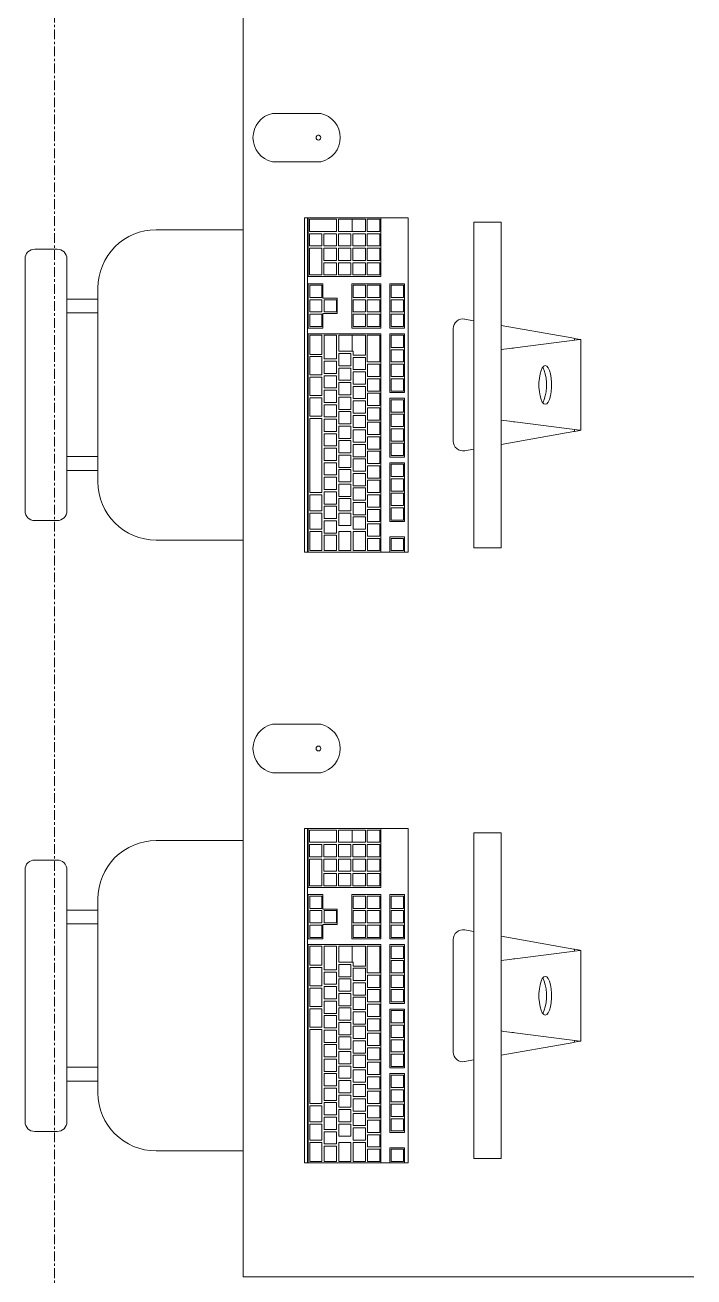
# Model space of a CAD drawing. Header units: inches. Extents: x -1714 to 6424, y -1550 to 970.
# Drawn here: x -146.4 to -111.9, y 396.3 to 460.8 of the extents above; entities that cross this region are included whole.
import ezdxf

# ---------------------------------------------------------------- set-up
doc = ezdxf.new("R2010")
doc.units = ezdxf.units.IN
doc.header["$MEASUREMENT"] = 0
doc.linetypes.add('Grid Line 1_2_', pattern=[0.875, 0.5, -0.125, 0.125, -0.125])
for name, color, linetype, lineweight in [('A-GENM', 13, 'Continuous', 9), ('I-FURN', 30, 'Continuous', 9), ('S-GRID', 1, 'Continuous', 9)]:
    doc.layers.add(name, color=color, linetype=linetype, lineweight=lineweight)

# ---------------------------------------------------------------- blocks, each defined once
blk = doc.blocks.new('Dynamic_Computer_Desk_with_Chairs_8535 - 6-1470367-L1 - Architectural')
at = {"layer": 'A-GENM'}
for p, q in [((0, -23.5), (0, -21)), ((2.5, -21), (2.5, -23.5)), ((31.5, -23.5), (31.5, -21)), ((34, -21), (34, -23.5))]:
    blk.add_line(p, q, dxfattribs=at)
for centre, start, end in [((1.25, -21.281), 12.68038, 167.31962), ((32.75, -21.281), 12.68038, 167.31962), ((1.25, -23.219), 192.68038, 347.31962), ((32.75, -23.219), 192.68038, 347.31962)]:
    blk.add_arc(centre, 1.281, start, end, dxfattribs=at)
at = {"layer": 'I-FURN'}
for p, q in [((60, -1.75), (60, -25)), ((11.603, -7.911), (11.651, -7.637)), ((11.651, -7.637), (11.664, -7.637)), ((16.341, -7.594), (11.659, -7.594)), ((11.664, -7.63), (12.094, -10.998)), ((15.906, -10.998), (16.336, -7.63)), ((16.336, -7.637), (16.349, -7.637)), ((16.349, -7.637), (16.397, -7.911)), ((43.103, -7.911), (43.151, -7.637)), ((43.151, -7.637), (43.164, -7.637)), ((47.841, -7.594), (43.159, -7.594)), ((43.164, -7.63), (43.594, -10.998)), ((47.406, -10.998), (47.836, -7.63)), ((47.836, -7.637), (47.849, -7.637)), ((47.849, -7.637), (47.897, -7.911)), ((11.527, -8.344), (10.934, -11.703)), ((11.593, -7.97), (11.603, -7.911)), ((11.699, -7.911), (11.603, -7.911)), ((16.397, -7.911), (16.301, -7.911)), ((16.397, -7.911), (16.407, -7.97)), ((17.066, -11.703), (16.473, -8.344)), ((43.027, -8.344), (42.434, -11.703)), ((43.093, -7.97), (43.103, -7.911)), ((43.199, -7.911), (43.103, -7.911)), ((47.897, -7.911), (47.801, -7.911)), ((47.897, -7.911), (47.907, -7.97)), ((48.566, -11.703), (47.973, -8.344)), ((5.6, -11.703), (5.6, -13.103)), ((6.35, -11.703), (5.6, -11.703)), ((6.35, -11.703), (21.65, -11.703)), ((22.4, -11.703), (21.65, -11.703)), ((22.4, -13.103), (22.4, -11.703)), ((37.1, -11.703), (37.1, -13.103)), ((37.85, -11.703), (37.1, -11.703)), ((37.85, -11.703), (53.15, -11.703)), ((53.9, -11.703), (53.15, -11.703)), ((53.9, -13.103), (53.9, -11.703)), ((5.6, -13.103), (6.35, -13.103)), ((21.65, -13.103), (6.35, -13.103)), ((10.688, -13.103), (10.603, -13.58)), ((17.397, -13.58), (17.312, -13.103)), ((21.65, -13.103), (22.4, -13.103)), ((37.1, -13.103), (37.85, -13.103)), ((53.15, -13.103), (37.85, -13.103)), ((42.188, -13.103), (42.103, -13.58)), ((48.897, -13.58), (48.812, -13.103)), ((53.15, -13.103), (53.9, -13.103)), ((11.096, -14.166), (16.904, -14.166)), ((42.596, -14.166), (48.404, -14.166)), ((5.378, -16.589), (5.378, -16.488)), ((22.622, -16.488), (5.378, -16.488)), ((5.378, -16.589), (5.378, -16.727)), ((5.378, -17.912), (5.378, -16.727)), ((8.783, -16.691), (8.783, -16.727)), ((8.783, -16.691), (11.067, -16.691)), ((8.783, -17.439), (8.783, -16.727)), ((8.862, -17.372), (8.862, -16.742)), ((8.862, -16.742), (9.492, -16.742)), ((9.492, -16.742), (9.492, -17.372)), ((9.61, -17.372), (9.61, -16.742)), ((9.61, -16.742), (10.24, -16.742)), ((10.24, -16.742), (10.24, -17.372)), ((10.358, -17.372), (10.358, -16.742)), ((10.358, -16.742), (10.988, -16.742)), ((10.988, -16.742), (10.988, -17.372)), ((11.067, -16.727), (11.067, -16.691)), ((11.067, -16.727), (11.067, -17.439)), ((11.362, -16.691), (11.362, -16.727)), ((11.362, -16.691), (14.394, -16.691)), ((11.362, -17.439), (11.362, -16.727)), ((11.441, -17.372), (11.441, -16.742)), ((11.441, -16.742), (12.071, -16.742)), ((12.071, -16.742), (12.071, -17.372)), ((12.189, -17.372), (12.189, -16.742)), ((12.189, -16.742), (12.819, -16.742)), ((12.819, -16.742), (12.819, -17.372)), ((12.937, -17.372), (12.937, -16.742)), ((12.937, -16.742), (13.567, -16.742)), ((13.567, -16.742), (13.567, -17.372)), ((13.685, -17.372), (13.685, -16.742)), ((13.685, -16.742), (14.315, -16.742)), ((14.315, -16.742), (14.315, -17.372)), ((14.394, -16.727), (14.394, -16.691)), ((14.394, -16.727), (14.394, -17.439)), ((14.689, -16.691), (14.689, -16.727)), ((14.689, -16.691), (17.72, -16.691)), ((14.689, -17.439), (14.689, -16.727)), ((14.768, -17.372), (14.768, -16.742)), ((14.768, -16.742), (15.398, -16.742)), ((15.398, -16.742), (15.398, -17.372)), ((15.516, -17.372), (15.516, -16.742)), ((15.516, -16.742), (16.146, -16.742)), ((16.146, -16.742), (16.146, -17.372)), ((16.264, -17.372), (16.264, -16.742)), ((16.264, -16.742), (16.894, -16.742)), ((16.894, -16.742), (16.894, -17.372)), ((17.012, -17.372), (17.012, -16.742)), ((17.012, -16.742), (17.642, -16.742)), ((17.642, -16.742), (17.642, -17.372)), ((17.72, -16.727), (17.72, -16.691)), ((17.72, -16.727), (17.72, -17.439)), ((18.016, -16.691), (18.016, -16.727)), ((18.016, -16.691), (21.047, -16.691)), ((18.016, -17.439), (18.016, -16.727)), ((18.094, -17.372), (18.094, -16.742)), ((18.094, -16.742), (18.724, -16.742)), ((18.724, -16.742), (18.724, -17.372)), ((18.843, -17.372), (18.843, -16.742)), ((18.843, -16.742), (19.472, -16.742)), ((19.472, -16.742), (19.472, -17.372)), ((19.591, -17.372), (19.591, -16.742)), ((19.591, -16.742), (20.22, -16.742)), ((20.22, -16.742), (20.22, -17.372)), ((20.339, -17.372), (20.339, -16.742)), ((20.339, -16.742), (20.969, -16.742)), ((20.969, -16.742), (20.969, -17.372)), ((21.047, -16.727), (21.047, -16.691)), ((21.047, -16.727), (21.047, -17.439)), ((21.835, -16.691), (21.835, -16.727)), ((21.835, -16.691), (22.622, -16.691)), ((21.835, -17.439), (21.835, -16.727)), ((21.913, -17.372), (21.913, -16.742)), ((21.913, -16.742), (22.543, -16.742)), ((22.543, -16.742), (22.543, -17.372)), ((22.622, -16.488), (22.622, -16.589)), ((22.622, -16.691), (22.622, -16.589)), ((22.622, -16.691), (22.622, -17.439)), ((36.878, -16.589), (36.878, -16.488)), ((54.122, -16.488), (36.878, -16.488)), ((36.878, -16.589), (36.878, -16.727)), ((36.878, -17.912), (36.878, -16.727)), ((40.283, -16.691), (40.283, -16.727)), ((40.283, -16.691), (42.567, -16.691)), ((40.283, -17.439), (40.283, -16.727)), ((40.362, -17.372), (40.362, -16.742)), ((40.362, -16.742), (40.992, -16.742)), ((40.992, -16.742), (40.992, -17.372)), ((41.11, -17.372), (41.11, -16.742)), ((41.11, -16.742), (41.74, -16.742)), ((41.74, -16.742), (41.74, -17.372)), ((41.858, -17.372), (41.858, -16.742)), ((41.858, -16.742), (42.488, -16.742)), ((42.488, -16.742), (42.488, -17.372)), ((42.567, -16.727), (42.567, -16.691)), ((42.567, -16.727), (42.567, -17.439)), ((42.862, -16.691), (42.862, -16.727)), ((42.862, -16.691), (45.894, -16.691)), ((42.862, -17.439), (42.862, -16.727)), ((42.941, -17.372), (42.941, -16.742)), ((42.941, -16.742), (43.571, -16.742)), ((43.571, -16.742), (43.571, -17.372)), ((43.689, -17.372), (43.689, -16.742)), ((43.689, -16.742), (44.319, -16.742)), ((44.319, -16.742), (44.319, -17.372)), ((44.437, -17.372), (44.437, -16.742)), ((44.437, -16.742), (45.067, -16.742)), ((45.067, -16.742), (45.067, -17.372)), ((45.185, -17.372), (45.185, -16.742)), ((45.185, -16.742), (45.815, -16.742)), ((45.815, -16.742), (45.815, -17.372)), ((45.894, -16.727), (45.894, -16.691)), ((45.894, -16.727), (45.894, -17.439)), ((46.189, -16.691), (46.189, -16.727)), ((46.189, -16.691), (49.22, -16.691)), ((46.189, -17.439), (46.189, -16.727)), ((46.268, -17.372), (46.268, -16.742)), ((46.268, -16.742), (46.898, -16.742)), ((46.898, -16.742), (46.898, -17.372)), ((47.016, -17.372), (47.016, -16.742)), ((47.016, -16.742), (47.646, -16.742)), ((47.646, -16.742), (47.646, -17.372)), ((47.764, -17.372), (47.764, -16.742)), ((47.764, -16.742), (48.394, -16.742)), ((48.394, -16.742), (48.394, -17.372)), ((48.512, -17.372), (48.512, -16.742)), ((48.512, -16.742), (49.142, -16.742)), ((49.142, -16.742), (49.142, -17.372)), ((49.22, -16.727), (49.22, -16.691)), ((49.22, -16.727), (49.22, -17.439)), ((49.516, -16.691), (49.516, -16.727)), ((49.516, -16.691), (52.547, -16.691)), ((49.516, -17.439), (49.516, -16.727)), ((49.594, -17.372), (49.594, -16.742)), ((49.594, -16.742), (50.224, -16.742)), ((50.224, -16.742), (50.224, -17.372)), ((50.343, -17.372), (50.343, -16.742)), ((50.343, -16.742), (50.972, -16.742)), ((50.972, -16.742), (50.972, -17.372)), ((51.091, -17.372), (51.091, -16.742)), ((51.091, -16.742), (51.72, -16.742)), ((51.72, -16.742), (51.72, -17.372)), ((51.839, -17.372), (51.839, -16.742)), ((51.839, -16.742), (52.469, -16.742)), ((52.469, -16.742), (52.469, -17.372)), ((52.547, -16.727), (52.547, -16.691)), ((52.547, -16.727), (52.547, -17.439)), ((53.335, -16.691), (53.335, -16.727)), ((53.335, -16.691), (54.122, -16.691)), ((53.335, -17.439), (53.335, -16.727)), ((53.413, -17.372), (53.413, -16.742)), ((53.413, -16.742), (54.043, -16.742)), ((54.043, -16.742), (54.043, -17.372)), ((54.122, -16.488), (54.122, -16.589)), ((54.122, -16.691), (54.122, -16.589)), ((54.122, -16.691), (54.122, -17.439)), ((9.492, -17.372), (8.862, -17.372)), ((10.24, -17.372), (9.61, -17.372)), ((10.988, -17.372), (10.358, -17.372)), ((12.071, -17.372), (11.441, -17.372)), ((12.819, -17.372), (12.189, -17.372)), ((13.567, -17.372), (12.937, -17.372)), ((14.315, -17.372), (13.685, -17.372)), ((15.398, -17.372), (14.768, -17.372)), ((16.146, -17.372), (15.516, -17.372)), ((16.894, -17.372), (16.264, -17.372)), ((17.642, -17.372), (17.012, -17.372)), ((18.724, -17.372), (18.094, -17.372)), ((19.472, -17.372), (18.843, -17.372)), ((20.22, -17.372), (19.591, -17.372)), ((20.969, -17.372), (20.339, -17.372)), ((22.543, -17.372), (21.913, -17.372)), ((40.992, -17.372), (40.362, -17.372)), ((41.74, -17.372), (41.11, -17.372)), ((42.488, -17.372), (41.858, -17.372)), ((43.571, -17.372), (42.941, -17.372)), ((44.319, -17.372), (43.689, -17.372)), ((45.067, -17.372), (44.437, -17.372)), ((45.815, -17.372), (45.185, -17.372)), ((46.898, -17.372), (46.268, -17.372)), ((47.646, -17.372), (47.016, -17.372)), ((48.394, -17.372), (47.764, -17.372)), ((49.142, -17.372), (48.512, -17.372)), ((50.224, -17.372), (49.594, -17.372)), ((50.972, -17.372), (50.343, -17.372)), ((51.72, -17.372), (51.091, -17.372)), ((52.469, -17.372), (51.839, -17.372)), ((54.043, -17.372), (53.413, -17.372)), ((5.378, -21.652), (5.378, -17.912)), ((5.378, -17.912), (8.409, -17.912)), ((5.457, -17.962), (6.087, -17.962)), ((5.457, -18.604), (5.457, -17.964)), ((6.087, -17.964), (6.087, -18.604)), ((6.205, -17.962), (6.835, -17.962)), ((6.205, -18.604), (6.205, -17.964)), ((6.835, -17.964), (6.835, -18.604)), ((6.953, -17.962), (7.583, -17.962)), ((6.953, -18.604), (6.953, -17.964)), ((7.583, -17.964), (7.583, -18.604)), ((7.701, -17.962), (8.331, -17.962)), ((7.701, -18.604), (7.701, -17.964)), ((8.331, -17.964), (8.331, -18.604)), ((8.409, -17.912), (8.409, -21.629)), ((11.067, -17.439), (8.783, -17.439)), ((8.783, -19.408), (8.783, -17.912)), ((8.783, -17.912), (11.067, -17.912)), ((8.862, -17.962), (9.492, -17.962)), ((8.862, -18.604), (8.862, -17.964)), ((9.492, -17.964), (9.492, -18.604)), ((9.61, -17.962), (10.24, -17.962)), ((9.61, -18.604), (9.61, -17.964)), ((10.24, -17.964), (10.24, -18.604)), ((10.358, -17.962), (10.988, -17.962)), ((10.358, -18.604), (10.358, -17.964)), ((10.988, -17.964), (10.988, -18.604)), ((11.067, -17.912), (11.067, -19.408)), ((14.394, -17.439), (11.362, -17.439)), ((11.362, -21.629), (11.362, -17.912)), ((11.362, -17.912), (22.622, -17.912)), ((11.441, -17.962), (12.819, -17.962)), ((11.441, -18.604), (11.441, -17.964)), ((12.819, -17.964), (12.819, -18.604)), ((12.937, -17.962), (13.567, -17.962)), ((12.937, -18.593), (12.937, -17.964)), ((13.567, -17.964), (13.567, -18.593)), ((13.685, -17.962), (14.315, -17.962)), ((13.685, -18.593), (13.685, -17.964)), ((14.315, -17.964), (14.315, -18.593)), ((14.433, -17.962), (15.063, -17.962)), ((14.433, -18.593), (14.433, -17.964)), ((17.72, -17.439), (14.689, -17.439)), ((15.063, -17.964), (15.063, -18.593)), ((15.181, -17.962), (15.811, -17.962)), ((15.181, -18.593), (15.181, -17.964)), ((15.811, -17.964), (15.811, -18.593)), ((15.929, -17.962), (16.559, -17.962)), ((15.929, -18.593), (15.929, -17.964)), ((16.559, -17.964), (16.559, -18.593)), ((16.677, -17.962), (17.307, -17.962)), ((16.677, -18.593), (16.677, -17.964)), ((17.307, -17.964), (17.307, -18.593)), ((17.425, -17.962), (18.055, -17.962)), ((17.425, -18.593), (17.425, -17.964)), ((21.047, -17.439), (18.016, -17.439)), ((18.055, -17.964), (18.055, -18.593)), ((18.173, -17.962), (18.803, -17.962)), ((18.173, -18.593), (18.173, -17.964)), ((18.803, -17.964), (18.803, -18.593)), ((18.921, -17.962), (19.551, -17.962)), ((18.921, -18.593), (18.921, -17.964)), ((19.551, -17.964), (19.551, -18.593)), ((19.669, -17.962), (20.299, -17.962)), ((19.669, -18.593), (19.669, -17.964)), ((20.299, -17.964), (20.299, -18.593)), ((20.417, -17.962), (21.047, -17.962)), ((20.417, -18.593), (20.417, -17.964)), ((21.047, -17.964), (21.047, -18.593)), ((21.165, -17.962), (21.795, -17.962)), ((21.165, -18.593), (21.165, -17.964)), ((21.795, -17.964), (21.795, -18.593)), ((22.622, -17.439), (21.835, -17.439)), ((21.913, -17.962), (22.543, -17.962)), ((21.913, -18.593), (21.913, -17.964)), ((22.543, -17.964), (22.543, -18.593)), ((22.622, -17.439), (22.622, -17.912)), ((22.622, -17.912), (22.622, -21.652)), ((36.878, -21.652), (36.878, -17.912)), ((36.878, -17.912), (39.909, -17.912)), ((36.957, -17.962), (37.587, -17.962)), ((36.957, -18.604), (36.957, -17.964)), ((37.587, -17.964), (37.587, -18.604)), ((37.705, -17.962), (38.335, -17.962)), ((37.705, -18.604), (37.705, -17.964)), ((38.335, -17.964), (38.335, -18.604)), ((38.453, -17.962), (39.083, -17.962)), ((38.453, -18.604), (38.453, -17.964)), ((39.083, -17.964), (39.083, -18.604)), ((39.201, -17.962), (39.831, -17.962)), ((39.201, -18.604), (39.201, -17.964)), ((39.831, -17.964), (39.831, -18.604)), ((39.909, -17.912), (39.909, -21.629)), ((42.567, -17.439), (40.283, -17.439)), ((40.283, -19.408), (40.283, -17.912)), ((40.283, -17.912), (42.567, -17.912)), ((40.362, -17.962), (40.992, -17.962)), ((40.362, -18.604), (40.362, -17.964)), ((40.992, -17.964), (40.992, -18.604)), ((41.11, -17.962), (41.74, -17.962)), ((41.11, -18.604), (41.11, -17.964)), ((41.74, -17.964), (41.74, -18.604)), ((41.858, -17.962), (42.488, -17.962)), ((41.858, -18.604), (41.858, -17.964)), ((42.488, -17.964), (42.488, -18.604)), ((42.567, -17.912), (42.567, -19.408)), ((45.894, -17.439), (42.862, -17.439)), ((42.862, -21.629), (42.862, -17.912)), ((42.862, -17.912), (54.122, -17.912)), ((42.941, -17.962), (44.319, -17.962)), ((42.941, -18.604), (42.941, -17.964)), ((44.319, -17.964), (44.319, -18.604)), ((44.437, -17.962), (45.067, -17.962)), ((44.437, -18.593), (44.437, -17.964)), ((45.067, -17.964), (45.067, -18.593)), ((45.185, -17.962), (45.815, -17.962)), ((45.185, -18.593), (45.185, -17.964)), ((45.815, -17.964), (45.815, -18.593)), ((45.933, -17.962), (46.563, -17.962)), ((45.933, -18.593), (45.933, -17.964)), ((49.22, -17.439), (46.189, -17.439)), ((46.563, -17.964), (46.563, -18.593)), ((46.681, -17.962), (47.311, -17.962)), ((46.681, -18.593), (46.681, -17.964)), ((47.311, -17.964), (47.311, -18.593)), ((47.429, -17.962), (48.059, -17.962)), ((47.429, -18.593), (47.429, -17.964)), ((48.059, -17.964), (48.059, -18.593)), ((48.177, -17.962), (48.807, -17.962)), ((48.177, -18.593), (48.177, -17.964)), ((48.807, -17.964), (48.807, -18.593)), ((48.925, -17.962), (49.555, -17.962)), ((48.925, -18.593), (48.925, -17.964)), ((52.547, -17.439), (49.516, -17.439)), ((49.555, -17.964), (49.555, -18.593)), ((49.673, -17.962), (50.303, -17.962)), ((49.673, -18.593), (49.673, -17.964)), ((50.303, -17.964), (50.303, -18.593)), ((50.421, -17.962), (51.051, -17.962)), ((50.421, -18.593), (50.421, -17.964)), ((51.051, -17.964), (51.051, -18.593)), ((51.169, -17.962), (51.799, -17.962)), ((51.169, -18.593), (51.169, -17.964)), ((51.799, -17.964), (51.799, -18.593)), ((51.917, -17.962), (52.547, -17.962)), ((51.917, -18.593), (51.917, -17.964)), ((52.547, -17.964), (52.547, -18.593)), ((52.665, -17.962), (53.295, -17.962)), ((52.665, -18.593), (52.665, -17.964)), ((53.295, -17.964), (53.295, -18.593)), ((54.122, -17.439), (53.335, -17.439)), ((53.413, -17.962), (54.043, -17.962)), ((53.413, -18.593), (53.413, -17.964)), ((54.043, -17.964), (54.043, -18.593)), ((54.122, -17.439), (54.122, -17.912)), ((54.122, -17.912), (54.122, -21.652)), ((6.087, -18.604), (5.457, -18.604)), ((5.457, -19.377), (5.457, -18.699)), ((5.457, -18.699), (6.087, -18.699)), ((6.087, -18.699), (6.087, -19.377)), ((6.835, -18.604), (6.205, -18.604)), ((6.205, -19.341), (6.205, -18.699)), ((6.205, -18.699), (6.835, -18.699)), ((6.835, -18.699), (6.835, -19.341)), ((7.583, -18.604), (6.953, -18.604)), ((6.953, -19.341), (6.953, -18.699)), ((6.953, -18.699), (7.583, -18.699)), ((7.583, -18.699), (7.583, -19.341)), ((8.331, -18.604), (7.701, -18.604)), ((7.701, -19.341), (7.701, -18.699)), ((7.701, -18.699), (8.331, -18.699)), ((8.331, -18.699), (8.331, -19.341)), ((9.492, -18.604), (8.862, -18.604)), ((8.862, -18.699), (9.492, -18.699)), ((8.862, -19.329), (8.862, -18.699)), ((9.492, -18.699), (9.492, -19.329)), ((10.24, -18.604), (9.61, -18.604)), ((9.61, -19.329), (9.61, -18.699)), ((9.61, -18.699), (10.24, -18.699)), ((10.24, -18.699), (10.24, -19.329)), ((10.988, -18.604), (10.358, -18.604)), ((10.358, -19.329), (10.358, -18.699)), ((10.358, -18.699), (10.988, -18.699)), ((10.988, -18.699), (10.988, -19.329)), ((12.819, -18.604), (11.441, -18.604)), ((11.441, -19.377), (11.441, -18.699)), ((11.441, -18.699), (12.465, -18.699)), ((12.465, -18.699), (12.465, -19.33)), ((12.583, -19.33), (12.583, -18.699)), ((12.583, -18.699), (13.213, -18.699)), ((13.567, -18.593), (12.937, -18.593)), ((13.213, -18.699), (13.213, -19.33)), ((13.331, -19.33), (13.331, -18.699)), ((13.331, -18.699), (13.961, -18.699)), ((14.315, -18.593), (13.685, -18.593)), ((13.961, -18.699), (13.961, -19.33)), ((14.079, -19.33), (14.079, -18.699)), ((14.079, -18.699), (14.709, -18.699)), ((15.063, -18.593), (14.433, -18.593)), ((14.709, -18.699), (14.709, -19.33)), ((14.827, -19.33), (14.827, -18.699)), ((14.827, -18.699), (15.457, -18.699)), ((15.811, -18.593), (15.181, -18.593)), ((15.457, -18.699), (15.457, -19.33)), ((15.575, -19.33), (15.575, -18.699)), ((15.575, -18.699), (16.205, -18.699)), ((16.559, -18.593), (15.929, -18.593)), ((16.205, -18.699), (16.205, -19.33)), ((16.323, -19.33), (16.323, -18.699)), ((16.323, -18.699), (16.953, -18.699)), ((17.307, -18.593), (16.677, -18.593)), ((16.953, -18.699), (16.953, -19.33)), ((17.071, -19.33), (17.071, -18.699)), ((17.071, -18.699), (17.701, -18.699)), ((18.055, -18.593), (17.425, -18.593)), ((17.701, -18.699), (17.701, -19.33)), ((17.819, -19.33), (17.819, -18.699)), ((17.819, -18.699), (18.449, -18.699)), ((18.803, -18.593), (18.173, -18.593)), ((18.449, -18.699), (18.449, -19.33)), ((18.567, -19.33), (18.567, -18.699)), ((18.567, -18.699), (19.197, -18.699)), ((19.551, -18.593), (18.921, -18.593)), ((19.197, -18.699), (19.197, -19.33)), ((19.315, -19.33), (19.315, -18.699)), ((19.315, -18.699), (19.945, -18.699)), ((20.299, -18.593), (19.669, -18.593)), ((19.945, -18.699), (19.945, -19.33)), ((20.063, -19.33), (20.063, -18.699)), ((20.063, -18.699), (20.693, -18.699)), ((21.047, -18.593), (20.417, -18.593)), ((20.693, -18.699), (20.693, -19.33)), ((20.811, -19.33), (20.811, -18.699)), ((20.811, -18.699), (21.441, -18.699)), ((21.795, -18.593), (21.165, -18.593)), ((21.441, -18.699), (21.441, -19.33)), ((21.559, -19.329), (21.559, -18.699)), ((21.559, -18.699), (22.543, -18.699)), ((22.543, -18.593), (21.913, -18.593)), ((22.543, -18.699), (22.543, -19.329)), ((37.587, -18.604), (36.957, -18.604)), ((36.957, -19.377), (36.957, -18.699)), ((36.957, -18.699), (37.587, -18.699)), ((37.587, -18.699), (37.587, -19.377)), ((38.335, -18.604), (37.705, -18.604)), ((37.705, -19.341), (37.705, -18.699)), ((37.705, -18.699), (38.335, -18.699)), ((38.335, -18.699), (38.335, -19.341)), ((39.083, -18.604), (38.453, -18.604)), ((38.453, -19.341), (38.453, -18.699)), ((38.453, -18.699), (39.083, -18.699)), ((39.083, -18.699), (39.083, -19.341)), ((39.831, -18.604), (39.201, -18.604)), ((39.201, -19.341), (39.201, -18.699)), ((39.201, -18.699), (39.831, -18.699)), ((39.831, -18.699), (39.831, -19.341)), ((40.992, -18.604), (40.362, -18.604)), ((40.362, -18.699), (40.992, -18.699)), ((40.362, -19.329), (40.362, -18.699)), ((40.992, -18.699), (40.992, -19.329)), ((41.74, -18.604), (41.11, -18.604)), ((41.11, -19.329), (41.11, -18.699)), ((41.11, -18.699), (41.74, -18.699)), ((41.74, -18.699), (41.74, -19.329)), ((42.488, -18.604), (41.858, -18.604)), ((41.858, -19.329), (41.858, -18.699)), ((41.858, -18.699), (42.488, -18.699)), ((42.488, -18.699), (42.488, -19.329)), ((44.319, -18.604), (42.941, -18.604)), ((42.941, -19.377), (42.941, -18.699)), ((42.941, -18.699), (43.965, -18.699)), ((43.965, -18.699), (43.965, -19.33)), ((44.083, -19.33), (44.083, -18.699)), ((44.083, -18.699), (44.713, -18.699)), ((45.067, -18.593), (44.437, -18.593)), ((44.713, -18.699), (44.713, -19.33)), ((44.831, -19.33), (44.831, -18.699)), ((44.831, -18.699), (45.461, -18.699)), ((45.815, -18.593), (45.185, -18.593)), ((45.461, -18.699), (45.461, -19.33)), ((45.579, -19.33), (45.579, -18.699)), ((45.579, -18.699), (46.209, -18.699)), ((46.563, -18.593), (45.933, -18.593)), ((46.209, -18.699), (46.209, -19.33)), ((46.327, -19.33), (46.327, -18.699)), ((46.327, -18.699), (46.957, -18.699)), ((47.311, -18.593), (46.681, -18.593)), ((46.957, -18.699), (46.957, -19.33)), ((47.075, -19.33), (47.075, -18.699)), ((47.075, -18.699), (47.705, -18.699)), ((48.059, -18.593), (47.429, -18.593)), ((47.705, -18.699), (47.705, -19.33)), ((47.823, -19.33), (47.823, -18.699)), ((47.823, -18.699), (48.453, -18.699)), ((48.807, -18.593), (48.177, -18.593)), ((48.453, -18.699), (48.453, -19.33)), ((48.571, -19.33), (48.571, -18.699)), ((48.571, -18.699), (49.201, -18.699)), ((49.555, -18.593), (48.925, -18.593)), ((49.201, -18.699), (49.201, -19.33)), ((49.319, -19.33), (49.319, -18.699)), ((49.319, -18.699), (49.949, -18.699)), ((50.303, -18.593), (49.673, -18.593)), ((49.949, -18.699), (49.949, -19.33)), ((50.067, -19.33), (50.067, -18.699)), ((50.067, -18.699), (50.697, -18.699)), ((51.051, -18.593), (50.421, -18.593)), ((50.697, -18.699), (50.697, -19.33)), ((50.815, -19.33), (50.815, -18.699)), ((50.815, -18.699), (51.445, -18.699)), ((51.799, -18.593), (51.169, -18.593)), ((51.445, -18.699), (51.445, -19.33)), ((51.563, -19.33), (51.563, -18.699)), ((51.563, -18.699), (52.193, -18.699)), ((52.547, -18.593), (51.917, -18.593)), ((52.193, -18.699), (52.193, -19.33)), ((52.311, -19.33), (52.311, -18.699)), ((52.311, -18.699), (52.941, -18.699)), ((53.295, -18.593), (52.665, -18.593)), ((52.941, -18.699), (52.941, -19.33)), ((53.059, -19.329), (53.059, -18.699)), ((53.059, -18.699), (54.043, -18.699)), ((54.043, -18.593), (53.413, -18.593)), ((54.043, -18.699), (54.043, -19.329)), ((6.835, -19.341), (6.205, -19.341)), ((7.583, -19.341), (6.953, -19.341)), ((8.331, -19.341), (7.701, -19.341)), ((9.492, -19.329), (8.862, -19.329)), ((10.24, -19.329), (9.61, -19.329)), ((10.988, -19.329), (10.358, -19.329)), ((12.465, -19.33), (12.268, -19.33)), ((12.268, -19.33), (12.268, -19.377)), ((13.213, -19.33), (12.583, -19.33)), ((13.961, -19.33), (13.331, -19.33)), ((14.709, -19.33), (14.079, -19.33)), ((15.457, -19.33), (14.827, -19.33)), ((16.205, -19.33), (15.575, -19.33)), ((16.953, -19.33), (16.323, -19.33)), ((17.701, -19.33), (17.071, -19.33)), ((18.449, -19.33), (17.819, -19.33)), ((19.197, -19.33), (18.567, -19.33)), ((19.945, -19.33), (19.315, -19.33)), ((20.693, -19.33), (20.063, -19.33)), ((21.441, -19.33), (20.811, -19.33)), ((22.543, -19.329), (21.559, -19.329)), ((38.335, -19.341), (37.705, -19.341)), ((39.083, -19.341), (38.453, -19.341)), ((39.831, -19.341), (39.201, -19.341)), ((40.992, -19.329), (40.362, -19.329)), ((41.74, -19.329), (41.11, -19.329)), ((42.488, -19.329), (41.858, -19.329)), ((43.965, -19.33), (43.768, -19.33)), ((43.768, -19.33), (43.768, -19.377)), ((44.713, -19.33), (44.083, -19.33)), ((45.461, -19.33), (44.831, -19.33)), ((46.209, -19.33), (45.579, -19.33)), ((46.957, -19.33), (46.327, -19.33)), ((47.705, -19.33), (47.075, -19.33)), ((48.453, -19.33), (47.823, -19.33)), ((49.201, -19.33), (48.571, -19.33)), ((49.949, -19.33), (49.319, -19.33)), ((50.697, -19.33), (50.067, -19.33)), ((51.445, -19.33), (50.815, -19.33)), ((52.193, -19.33), (51.563, -19.33)), ((52.941, -19.33), (52.311, -19.33)), ((54.043, -19.329), (53.059, -19.329)), ((5.457, -20.089), (5.457, -19.377)), ((6.087, -19.377), (5.457, -19.377)), ((6.087, -19.377), (6.087, -20.089)), ((6.205, -20.089), (6.205, -19.447)), ((6.205, -19.447), (6.835, -19.447)), ((6.835, -19.447), (6.835, -20.089)), ((6.953, -20.089), (6.953, -19.447)), ((6.953, -19.447), (7.583, -19.447)), ((7.583, -19.447), (7.583, -20.089)), ((7.701, -20.089), (7.701, -19.447)), ((7.701, -19.447), (8.331, -19.447)), ((8.331, -19.447), (8.331, -20.089)), ((11.067, -19.408), (8.783, -19.408)), ((11.441, -20.078), (11.441, -19.377)), ((12.268, -19.377), (11.441, -19.377)), ((12.268, -19.377), (12.268, -20.078)), ((12.386, -20.078), (12.386, -19.447)), ((12.386, -19.447), (13.016, -19.447)), ((13.016, -19.447), (13.016, -20.078)), ((13.134, -20.078), (13.134, -19.447)), ((13.134, -19.447), (13.764, -19.447)), ((13.764, -19.447), (13.764, -20.078)), ((13.882, -20.078), (13.882, -19.447)), ((13.882, -19.447), (14.512, -19.447)), ((14.512, -19.447), (14.512, -20.078)), ((14.63, -20.078), (14.63, -19.447)), ((14.63, -19.447), (15.26, -19.447)), ((15.26, -19.447), (15.26, -20.078)), ((15.378, -20.078), (15.378, -19.447)), ((15.378, -19.447), (16.008, -19.447)), ((16.008, -19.447), (16.008, -20.078)), ((16.126, -20.078), (16.126, -19.447)), ((16.126, -19.447), (16.756, -19.447)), ((16.756, -19.447), (16.756, -20.078)), ((16.874, -20.078), (16.874, -19.447)), ((16.874, -19.447), (17.504, -19.447)), ((17.504, -19.447), (17.504, -20.078)), ((17.622, -20.078), (17.622, -19.447)), ((17.622, -19.447), (18.252, -19.447)), ((18.252, -19.447), (18.252, -20.078)), ((18.37, -20.078), (18.37, -19.447)), ((18.37, -19.447), (19, -19.447)), ((19, -19.447), (19, -20.078)), ((19.118, -20.078), (19.118, -19.447)), ((19.118, -19.447), (19.748, -19.447)), ((19.748, -19.447), (19.748, -20.078)), ((19.866, -20.078), (19.866, -19.447)), ((19.866, -19.447), (20.496, -19.447)), ((20.496, -19.447), (20.496, -20.078)), ((20.614, -20.078), (20.614, -19.447)), ((20.614, -19.447), (21.244, -19.447)), ((21.244, -19.447), (21.244, -20.078)), ((21.559, -20.077), (21.559, -19.447)), ((21.559, -19.447), (22.543, -19.447)), ((22.543, -19.447), (22.543, -20.077)), ((36.957, -20.089), (36.957, -19.377)), ((37.587, -19.377), (36.957, -19.377)), ((37.587, -19.377), (37.587, -20.089)), ((37.705, -20.089), (37.705, -19.447)), ((37.705, -19.447), (38.335, -19.447)), ((38.335, -19.447), (38.335, -20.089)), ((38.453, -20.089), (38.453, -19.447)), ((38.453, -19.447), (39.083, -19.447)), ((39.083, -19.447), (39.083, -20.089)), ((39.201, -20.089), (39.201, -19.447)), ((39.201, -19.447), (39.831, -19.447)), ((39.831, -19.447), (39.831, -20.089)), ((42.567, -19.408), (40.283, -19.408)), ((42.941, -20.078), (42.941, -19.377)), ((43.768, -19.377), (42.941, -19.377)), ((43.768, -19.377), (43.768, -20.078)), ((43.886, -20.078), (43.886, -19.447)), ((43.886, -19.447), (44.516, -19.447)), ((44.516, -19.447), (44.516, -20.078)), ((44.634, -20.078), (44.634, -19.447)), ((44.634, -19.447), (45.264, -19.447)), ((45.264, -19.447), (45.264, -20.078)), ((45.382, -20.078), (45.382, -19.447)), ((45.382, -19.447), (46.012, -19.447)), ((46.012, -19.447), (46.012, -20.078)), ((46.13, -20.078), (46.13, -19.447)), ((46.13, -19.447), (46.76, -19.447)), ((46.76, -19.447), (46.76, -20.078)), ((46.878, -20.078), (46.878, -19.447)), ((46.878, -19.447), (47.508, -19.447)), ((47.508, -19.447), (47.508, -20.078)), ((47.626, -20.078), (47.626, -19.447)), ((47.626, -19.447), (48.256, -19.447)), ((48.256, -19.447), (48.256, -20.078)), ((48.374, -20.078), (48.374, -19.447)), ((48.374, -19.447), (49.004, -19.447)), ((49.004, -19.447), (49.004, -20.078)), ((49.122, -20.078), (49.122, -19.447)), ((49.122, -19.447), (49.752, -19.447)), ((49.752, -19.447), (49.752, -20.078)), ((49.87, -20.078), (49.87, -19.447)), ((49.87, -19.447), (50.5, -19.447)), ((50.5, -19.447), (50.5, -20.078)), ((50.618, -20.078), (50.618, -19.447)), ((50.618, -19.447), (51.248, -19.447)), ((51.248, -19.447), (51.248, -20.078)), ((51.366, -20.078), (51.366, -19.447)), ((51.366, -19.447), (51.996, -19.447)), ((51.996, -19.447), (51.996, -20.078)), ((52.114, -20.078), (52.114, -19.447)), ((52.114, -19.447), (52.744, -19.447)), ((52.744, -19.447), (52.744, -20.078)), ((53.059, -20.077), (53.059, -19.447)), ((53.059, -19.447), (54.043, -19.447)), ((54.043, -19.447), (54.043, -20.077)), ((6.087, -20.089), (5.457, -20.089)), ((5.457, -21.585), (5.457, -20.195)), ((5.457, -20.195), (6.087, -20.195)), ((6.087, -20.195), (6.087, -21.585)), ((6.835, -20.089), (6.205, -20.089)), ((6.205, -20.837), (6.205, -20.195)), ((6.205, -20.195), (6.835, -20.195)), ((6.835, -20.195), (6.835, -20.837)), ((7.583, -20.089), (6.953, -20.089)), ((6.953, -20.837), (6.953, -20.195)), ((6.953, -20.195), (7.583, -20.195)), ((7.583, -20.195), (7.583, -20.837)), ((8.331, -20.089), (7.701, -20.089)), ((7.701, -20.837), (7.701, -20.195)), ((7.701, -20.195), (8.331, -20.195)), ((8.331, -20.195), (8.331, -20.837)), ((9.531, -20.904), (9.531, -20.156)), ((9.531, -20.156), (10.319, -20.156)), ((9.61, -20.825), (9.61, -20.195)), ((9.61, -20.195), (10.24, -20.195)), ((10.24, -20.195), (10.24, -20.825)), ((10.319, -20.156), (10.319, -20.904)), ((12.268, -20.078), (11.441, -20.078)), ((11.441, -20.826), (11.441, -20.195)), ((11.441, -20.195), (12.661, -20.195)), ((13.016, -20.078), (12.386, -20.078)), ((12.661, -20.195), (12.661, -20.826)), ((12.78, -20.826), (12.78, -20.195)), ((12.78, -20.195), (13.409, -20.195)), ((13.764, -20.078), (13.134, -20.078)), ((13.409, -20.195), (13.409, -20.826)), ((13.528, -20.826), (13.528, -20.195)), ((13.528, -20.195), (14.157, -20.195)), ((14.512, -20.078), (13.882, -20.078)), ((14.157, -20.195), (14.157, -20.826)), ((14.276, -20.826), (14.276, -20.195)), ((14.276, -20.195), (14.906, -20.195)), ((15.26, -20.078), (14.63, -20.078)), ((14.906, -20.195), (14.906, -20.826)), ((15.024, -20.826), (15.024, -20.195)), ((15.024, -20.195), (15.654, -20.195)), ((16.008, -20.078), (15.378, -20.078)), ((15.654, -20.195), (15.654, -20.826)), ((15.772, -20.826), (15.772, -20.195)), ((15.772, -20.195), (16.402, -20.195)), ((16.756, -20.078), (16.126, -20.078)), ((16.402, -20.195), (16.402, -20.826)), ((16.52, -20.826), (16.52, -20.195)), ((16.52, -20.195), (17.15, -20.195)), ((17.504, -20.078), (16.874, -20.078)), ((17.15, -20.195), (17.15, -20.826)), ((17.268, -20.826), (17.268, -20.195)), ((17.268, -20.195), (17.898, -20.195)), ((18.252, -20.078), (17.622, -20.078)), ((17.898, -20.195), (17.898, -20.826)), ((18.016, -20.826), (18.016, -20.195)), ((18.016, -20.195), (18.646, -20.195)), ((19, -20.078), (18.37, -20.078)), ((18.646, -20.195), (18.646, -20.826)), ((18.764, -20.826), (18.764, -20.195)), ((18.764, -20.195), (19.394, -20.195)), ((19.748, -20.078), (19.118, -20.078)), ((19.394, -20.195), (19.394, -20.826)), ((19.512, -20.826), (19.512, -20.195)), ((19.512, -20.195), (20.142, -20.195)), ((20.496, -20.078), (19.866, -20.078)), ((20.142, -20.195), (20.142, -20.826)), ((20.26, -20.826), (20.26, -20.195)), ((20.26, -20.195), (20.89, -20.195)), ((21.244, -20.078), (20.614, -20.078)), ((20.89, -20.195), (20.89, -20.826)), ((21.008, -20.826), (21.008, -20.195)), ((21.008, -20.195), (21.638, -20.195)), ((22.543, -20.077), (21.559, -20.077)), ((21.638, -20.195), (21.638, -20.826)), ((21.756, -20.825), (21.756, -20.195)), ((21.756, -20.195), (22.543, -20.195)), ((22.543, -20.195), (22.543, -20.825)), ((37.587, -20.089), (36.957, -20.089)), ((36.957, -21.585), (36.957, -20.195)), ((36.957, -20.195), (37.587, -20.195)), ((37.587, -20.195), (37.587, -21.585)), ((38.335, -20.089), (37.705, -20.089)), ((37.705, -20.837), (37.705, -20.195)), ((37.705, -20.195), (38.335, -20.195)), ((38.335, -20.195), (38.335, -20.837)), ((39.083, -20.089), (38.453, -20.089)), ((38.453, -20.837), (38.453, -20.195)), ((38.453, -20.195), (39.083, -20.195)), ((39.083, -20.195), (39.083, -20.837)), ((39.831, -20.089), (39.201, -20.089)), ((39.201, -20.837), (39.201, -20.195)), ((39.201, -20.195), (39.831, -20.195)), ((39.831, -20.195), (39.831, -20.837)), ((41.031, -20.904), (41.031, -20.156)), ((41.031, -20.156), (41.819, -20.156)), ((41.11, -20.825), (41.11, -20.195)), ((41.11, -20.195), (41.74, -20.195)), ((41.74, -20.195), (41.74, -20.825)), ((41.819, -20.156), (41.819, -20.904)), ((43.768, -20.078), (42.941, -20.078)), ((42.941, -20.826), (42.941, -20.195)), ((42.941, -20.195), (44.161, -20.195)), ((44.516, -20.078), (43.886, -20.078)), ((44.161, -20.195), (44.161, -20.826)), ((44.28, -20.826), (44.28, -20.195)), ((44.28, -20.195), (44.909, -20.195)), ((45.264, -20.078), (44.634, -20.078)), ((44.909, -20.195), (44.909, -20.826)), ((45.028, -20.826), (45.028, -20.195)), ((45.028, -20.195), (45.657, -20.195)), ((46.012, -20.078), (45.382, -20.078)), ((45.657, -20.195), (45.657, -20.826)), ((45.776, -20.826), (45.776, -20.195)), ((45.776, -20.195), (46.406, -20.195)), ((46.76, -20.078), (46.13, -20.078)), ((46.406, -20.195), (46.406, -20.826)), ((46.524, -20.826), (46.524, -20.195)), ((46.524, -20.195), (47.154, -20.195)), ((47.508, -20.078), (46.878, -20.078)), ((47.154, -20.195), (47.154, -20.826)), ((47.272, -20.826), (47.272, -20.195)), ((47.272, -20.195), (47.902, -20.195)), ((48.256, -20.078), (47.626, -20.078)), ((47.902, -20.195), (47.902, -20.826)), ((48.02, -20.826), (48.02, -20.195)), ((48.02, -20.195), (48.65, -20.195)), ((49.004, -20.078), (48.374, -20.078)), ((48.65, -20.195), (48.65, -20.826)), ((48.768, -20.826), (48.768, -20.195)), ((48.768, -20.195), (49.398, -20.195)), ((49.752, -20.078), (49.122, -20.078)), ((49.398, -20.195), (49.398, -20.826)), ((49.516, -20.826), (49.516, -20.195)), ((49.516, -20.195), (50.146, -20.195)), ((50.5, -20.078), (49.87, -20.078)), ((50.146, -20.195), (50.146, -20.826)), ((50.264, -20.826), (50.264, -20.195)), ((50.264, -20.195), (50.894, -20.195)), ((51.248, -20.078), (50.618, -20.078)), ((50.894, -20.195), (50.894, -20.826)), ((51.012, -20.826), (51.012, -20.195)), ((51.012, -20.195), (51.642, -20.195)), ((51.996, -20.078), (51.366, -20.078)), ((51.642, -20.195), (51.642, -20.826)), ((51.76, -20.826), (51.76, -20.195)), ((51.76, -20.195), (52.39, -20.195)), ((52.744, -20.078), (52.114, -20.078)), ((52.39, -20.195), (52.39, -20.826)), ((52.508, -20.826), (52.508, -20.195)), ((52.508, -20.195), (53.138, -20.195)), ((54.043, -20.077), (53.059, -20.077)), ((53.138, -20.195), (53.138, -20.826)), ((53.256, -20.825), (53.256, -20.195)), ((53.256, -20.195), (54.043, -20.195)), ((54.043, -20.195), (54.043, -20.825)), ((6.835, -20.837), (6.205, -20.837)), ((6.205, -21.585), (6.205, -20.943)), ((6.205, -20.943), (6.835, -20.943)), ((6.835, -20.943), (6.835, -21.585)), ((7.583, -20.837), (6.953, -20.837)), ((6.953, -21.585), (6.953, -20.943)), ((6.953, -20.943), (8.331, -20.943)), ((8.331, -20.837), (7.701, -20.837)), ((8.331, -20.943), (8.331, -21.585)), ((8.783, -21.629), (8.783, -20.904)), ((8.783, -20.904), (9.531, -20.904)), ((8.862, -20.943), (9.492, -20.943)), ((8.862, -21.573), (8.862, -20.943)), ((9.492, -20.943), (9.492, -21.573)), ((10.24, -20.825), (9.61, -20.825)), ((9.61, -21.573), (9.61, -20.943)), ((9.61, -20.943), (10.24, -20.943)), ((10.24, -20.943), (10.24, -21.573)), ((10.319, -20.904), (11.067, -20.904)), ((10.358, -21.573), (10.358, -20.943)), ((10.358, -20.943), (10.988, -20.943)), ((10.988, -20.943), (10.988, -21.573)), ((11.067, -20.904), (11.067, -21.629)), ((12.661, -20.826), (11.441, -20.826)), ((11.441, -21.573), (11.441, -20.943)), ((11.441, -20.943), (12.425, -20.943)), ((12.425, -20.943), (12.425, -21.573)), ((12.543, -21.573), (12.543, -20.943)), ((12.543, -20.943), (13.488, -20.943)), ((13.409, -20.826), (12.78, -20.826)), ((13.488, -20.943), (13.488, -21.573)), ((14.157, -20.826), (13.528, -20.826)), ((13.606, -21.573), (13.606, -20.943)), ((13.606, -20.943), (14.551, -20.943)), ((14.906, -20.826), (14.276, -20.826)), ((14.551, -20.943), (14.551, -21.573)), ((14.669, -21.573), (14.669, -20.943)), ((14.669, -20.943), (15.614, -20.943)), ((15.654, -20.826), (15.024, -20.826)), ((15.614, -20.943), (15.614, -21.573)), ((15.732, -21.573), (15.732, -20.943)), ((15.732, -20.943), (19.551, -20.943)), ((16.402, -20.826), (15.772, -20.826)), ((17.15, -20.826), (16.52, -20.826)), ((17.898, -20.826), (17.268, -20.826)), ((18.646, -20.826), (18.016, -20.826)), ((19.394, -20.826), (18.764, -20.826)), ((20.142, -20.826), (19.512, -20.826)), ((19.551, -20.943), (19.551, -21.573)), ((19.669, -21.573), (19.669, -20.943)), ((19.669, -20.943), (20.496, -20.943)), ((20.89, -20.826), (20.26, -20.826)), ((20.496, -20.943), (20.496, -21.573)), ((20.614, -21.573), (20.614, -20.943)), ((20.614, -20.943), (21.441, -20.943)), ((21.638, -20.826), (21.008, -20.826)), ((21.441, -20.943), (21.441, -21.573)), ((21.559, -21.573), (21.559, -20.943)), ((21.559, -20.943), (22.543, -20.943)), ((22.543, -20.825), (21.756, -20.825)), ((22.543, -20.943), (22.543, -21.573)), ((38.335, -20.837), (37.705, -20.837)), ((37.705, -21.585), (37.705, -20.943)), ((37.705, -20.943), (38.335, -20.943)), ((38.335, -20.943), (38.335, -21.585)), ((39.083, -20.837), (38.453, -20.837)), ((38.453, -21.585), (38.453, -20.943)), ((38.453, -20.943), (39.831, -20.943)), ((39.831, -20.837), (39.201, -20.837)), ((39.831, -20.943), (39.831, -21.585)), ((40.283, -21.629), (40.283, -20.904)), ((40.283, -20.904), (41.031, -20.904)), ((40.362, -20.943), (40.992, -20.943)), ((40.362, -21.573), (40.362, -20.943)), ((40.992, -20.943), (40.992, -21.573)), ((41.74, -20.825), (41.11, -20.825)), ((41.11, -21.573), (41.11, -20.943)), ((41.11, -20.943), (41.74, -20.943)), ((41.74, -20.943), (41.74, -21.573)), ((41.819, -20.904), (42.567, -20.904)), ((41.858, -21.573), (41.858, -20.943)), ((41.858, -20.943), (42.488, -20.943)), ((42.488, -20.943), (42.488, -21.573)), ((42.567, -20.904), (42.567, -21.629)), ((44.161, -20.826), (42.941, -20.826)), ((42.941, -21.573), (42.941, -20.943)), ((42.941, -20.943), (43.925, -20.943)), ((43.925, -20.943), (43.925, -21.573)), ((44.043, -21.573), (44.043, -20.943)), ((44.043, -20.943), (44.988, -20.943)), ((44.909, -20.826), (44.28, -20.826)), ((44.988, -20.943), (44.988, -21.573)), ((45.657, -20.826), (45.028, -20.826)), ((45.106, -21.573), (45.106, -20.943)), ((45.106, -20.943), (46.051, -20.943)), ((46.406, -20.826), (45.776, -20.826)), ((46.051, -20.943), (46.051, -21.573)), ((46.169, -21.573), (46.169, -20.943)), ((46.169, -20.943), (47.114, -20.943)), ((47.154, -20.826), (46.524, -20.826)), ((47.114, -20.943), (47.114, -21.573)), ((47.232, -21.573), (47.232, -20.943)), ((47.232, -20.943), (51.051, -20.943)), ((47.902, -20.826), (47.272, -20.826)), ((48.65, -20.826), (48.02, -20.826)), ((49.398, -20.826), (48.768, -20.826)), ((50.146, -20.826), (49.516, -20.826)), ((50.894, -20.826), (50.264, -20.826)), ((51.642, -20.826), (51.012, -20.826)), ((51.051, -20.943), (51.051, -21.573)), ((51.169, -21.573), (51.169, -20.943)), ((51.169, -20.943), (51.996, -20.943)), ((52.39, -20.826), (51.76, -20.826)), ((51.996, -20.943), (51.996, -21.573)), ((52.114, -21.573), (52.114, -20.943)), ((52.114, -20.943), (52.941, -20.943)), ((53.138, -20.826), (52.508, -20.826)), ((52.941, -20.943), (52.941, -21.573)), ((53.059, -21.573), (53.059, -20.943)), ((53.059, -20.943), (54.043, -20.943)), ((54.043, -20.825), (53.256, -20.825)), ((54.043, -20.943), (54.043, -21.573)), ((5.378, -21.652), (5.378, -21.695)), ((8.409, -21.652), (5.378, -21.652)), ((5.378, -21.695), (5.378, -21.843)), ((22.622, -21.695), (5.378, -21.695)), ((5.378, -21.843), (22.622, -21.843)), ((6.087, -21.585), (5.457, -21.585)), ((6.835, -21.585), (6.205, -21.585)), ((8.331, -21.585), (6.953, -21.585)), ((8.409, -21.652), (8.409, -21.629)), ((8.783, -21.629), (8.783, -21.652)), ((11.067, -21.652), (8.783, -21.652)), ((9.492, -21.573), (8.862, -21.573)), ((10.24, -21.573), (9.61, -21.573)), ((10.988, -21.573), (10.358, -21.573)), ((11.067, -21.652), (11.067, -21.629)), ((11.362, -21.629), (11.362, -21.652)), ((22.622, -21.652), (11.362, -21.652)), ((12.425, -21.573), (11.441, -21.573)), ((13.488, -21.573), (12.543, -21.573)), ((14.551, -21.573), (13.606, -21.573)), ((15.614, -21.573), (14.669, -21.573)), ((19.551, -21.573), (15.732, -21.573)), ((20.496, -21.573), (19.669, -21.573)), ((21.441, -21.573), (20.614, -21.573)), ((22.543, -21.573), (21.559, -21.573)), ((22.622, -21.695), (22.622, -21.652)), ((22.622, -21.843), (22.622, -21.695)), ((36.878, -21.652), (36.878, -21.695)), ((39.909, -21.652), (36.878, -21.652)), ((36.878, -21.695), (36.878, -21.843)), ((54.122, -21.695), (36.878, -21.695)), ((36.878, -21.843), (54.122, -21.843)), ((37.587, -21.585), (36.957, -21.585)), ((38.335, -21.585), (37.705, -21.585)), ((39.831, -21.585), (38.453, -21.585)), ((39.909, -21.652), (39.909, -21.629)), ((40.283, -21.629), (40.283, -21.652)), ((42.567, -21.652), (40.283, -21.652)), ((40.992, -21.573), (40.362, -21.573)), ((41.74, -21.573), (41.11, -21.573)), ((42.488, -21.573), (41.858, -21.573)), ((42.567, -21.652), (42.567, -21.629)), ((42.862, -21.629), (42.862, -21.652)), ((54.122, -21.652), (42.862, -21.652)), ((43.925, -21.573), (42.941, -21.573)), ((44.988, -21.573), (44.043, -21.573)), ((46.051, -21.573), (45.106, -21.573)), ((47.114, -21.573), (46.169, -21.573)), ((51.051, -21.573), (47.232, -21.573)), ((51.996, -21.573), (51.169, -21.573)), ((52.941, -21.573), (52.114, -21.573)), ((54.043, -21.573), (53.059, -21.573)), ((54.122, -21.695), (54.122, -21.652)), ((54.122, -21.843), (54.122, -21.695)), ((60, -25), (-130.5, -25))]:
    blk.add_line(p, q, dxfattribs=at)
at = {"layer": 'I-FURN', "flags": 128}
for points in [[(11.659, -7.594), (11.66, -7.603), (11.664, -7.63)], [(16.336, -7.63), (16.34, -7.603), (16.341, -7.594)], [(43.159, -7.594), (43.16, -7.603), (43.164, -7.63)], [(47.836, -7.63), (47.84, -7.603), (47.841, -7.594)], [(11.603, -7.911), (11.592, -7.972), (11.579, -8.05), (11.563, -8.14), (11.545, -8.24), (11.527, -8.344)], [(16.473, -8.344), (16.455, -8.24), (16.437, -8.14), (16.421, -8.05), (16.408, -7.972), (16.397, -7.911)], [(43.103, -7.911), (43.092, -7.972), (43.079, -8.05), (43.063, -8.14), (43.045, -8.24), (43.027, -8.344)], [(47.973, -8.344), (47.955, -8.24), (47.937, -8.14), (47.921, -8.05), (47.908, -7.972), (47.897, -7.911)], [(13, -9.423), (13.029, -9.346), (13.115, -9.272), (13.251, -9.208), (13.432, -9.156), (13.645, -9.12), (13.879, -9.101), (14.121, -9.101), (14.355, -9.12), (14.568, -9.156), (14.749, -9.208), (14.885, -9.272), (14.971, -9.346), (15, -9.423)], [(15, -9.423), (14.971, -9.501), (14.885, -9.574), (14.749, -9.639), (14.568, -9.691), (14.355, -9.727), (14.121, -9.746), (13.879, -9.746), (13.645, -9.727), (13.432, -9.691), (13.251, -9.639), (13.115, -9.574), (13.029, -9.501), (13, -9.423)], [(14.885, -9.535), (14.749, -9.471), (14.568, -9.419), (14.355, -9.383), (14.121, -9.364), (13.879, -9.364), (13.645, -9.383), (13.432, -9.419), (13.251, -9.471), (13.115, -9.535)], [(44.5, -9.423), (44.529, -9.346), (44.615, -9.272), (44.751, -9.208), (44.932, -9.156), (45.145, -9.12), (45.379, -9.101), (45.621, -9.101), (45.855, -9.12), (46.068, -9.156), (46.249, -9.208), (46.385, -9.272), (46.471, -9.346), (46.5, -9.423)], [(46.5, -9.423), (46.471, -9.501), (46.385, -9.574), (46.249, -9.639), (46.068, -9.691), (45.855, -9.727), (45.621, -9.746), (45.379, -9.746), (45.145, -9.727), (44.932, -9.691), (44.751, -9.639), (44.615, -9.574), (44.529, -9.501), (44.5, -9.423)], [(46.385, -9.535), (46.249, -9.471), (46.068, -9.419), (45.855, -9.383), (45.621, -9.364), (45.379, -9.364), (45.145, -9.383), (44.932, -9.419), (44.751, -9.471), (44.615, -9.535)], [(12.094, -10.998), (12.102, -11.06), (12.114, -11.152), (12.129, -11.269), (12.146, -11.404), (12.165, -11.551), (12.184, -11.703)], [(15.816, -11.703), (15.835, -11.551), (15.854, -11.404), (15.871, -11.269), (15.886, -11.152), (15.898, -11.06), (15.906, -10.998)], [(43.594, -10.998), (43.602, -11.06), (43.614, -11.152), (43.629, -11.269), (43.646, -11.404), (43.665, -11.551), (43.684, -11.703)], [(47.316, -11.703), (47.335, -11.551), (47.354, -11.404), (47.371, -11.269), (47.386, -11.152), (47.398, -11.06), (47.406, -10.998)]]:
    blk.add_lwpolyline(points, dxfattribs=at)
at = {"layer": 'I-FURN'}
for centre, radius, start, end in [((11.096, -13.666), 0.5, 170, 270), ((16.904, -13.666), 0.5, 270, 10), ((42.596, -13.666), 0.5, 170, 270), ((48.404, -13.666), 0.5, 270, 10), ((1.25, -21.124), 0.124, 360, 180), ((1.25, -21.124), 0.124, 165, 180), ((1.25, -21.124), 0.124, 180, 0), ((1.25, -21.124), 0.124, 180, 195), ((1.25, -21.124), 0.124, 0, 135), ((1.25, -21.124), 0.124, 255, 0), ((32.75, -21.124), 0.124, 0, 180), ((32.75, -21.124), 0.124, 165, 180), ((32.75, -21.124), 0.124, 180, 0), ((32.75, -21.124), 0.124, 180, 195), ((32.75, -21.124), 0.124, 0, 135), ((32.75, -21.124), 0.124, 255, 0)]:
    blk.add_arc(centre, radius, start, end, dxfattribs=at)
blk = doc.blocks.new('Chair-Stacking - Chair-Stacking-1470448-L1 - Architectural')
at = {"layer": 'I-FURN'}
for p, q in [((-13.549, 4.972), (-0.549, 4.972)), ((-14.049, 3.313), (-14.049, 4.472)), ((-0.049, 3.313), (-0.049, 4.472)), ((-13.549, 2.813), (-0.549, 2.813)), ((-11.456, 1.211), (-11.456, 2.813)), ((-10.737, 1.211), (-10.737, 2.813)), ((-3.337, 1.211), (-3.337, 2.813)), ((-2.632, 1.211), (-2.632, 2.813)), ((-12.049, 1.211), (-2.049, 1.211)), ((-11.456, 1.211), (-10.737, 1.211)), ((-2.632, 1.211), (-3.337, 1.211)), ((-15.049, -6.289), (-15.049, -1.789)), ((0.951, -6.289), (0.951, -1.789))]:
    blk.add_line(p, q, dxfattribs=at)
for centre, radius, start, end in [((-13.549, 4.472), 0.5, 90, 180), ((-0.549, 4.472), 0.5, 360, 90), ((-13.549, 3.313), 0.5, 180, 270), ((-0.549, 3.313), 0.5, 270, 0), ((-12.049, -1.789), 3, 90, 180), ((-2.049, -1.789), 3, 360, 90)]:
    blk.add_arc(centre, radius, start, end, dxfattribs=at)

msp = doc.modelspace()

# ---------------------------------------------------------------- linework, layer by layer
at = {"layer": 'S-GRID', "linetype": 'Grid Line 1_2_'}
msp.add_line((-144.85079, -1043.15403), (-144.85079, 921.90597), dxfattribs=at)

# ---------------------------------------------------------------- block references
at = {"layer": 'I-FURN'}
for name, p, rotation in [('Dynamic_Computer_Desk_with_Chairs_8535 - 6-1470367-L1 - Architectural', (-110.10819, 456.27598), 269.9999999999997), ('Chair-Stacking - Chair-Stacking-1470448-L1 - Architectural', (-141.39684, 449.32516), 89.99999999999993), ('Chair-Stacking - Chair-Stacking-1470448-L1 - Architectural', (-141.39684, 417.82516), 89.99999999999993)]:
    msp.add_blockref(name, p, dxfattribs=dict(at, rotation=rotation))

doc.saveas('drawing.dxf')
